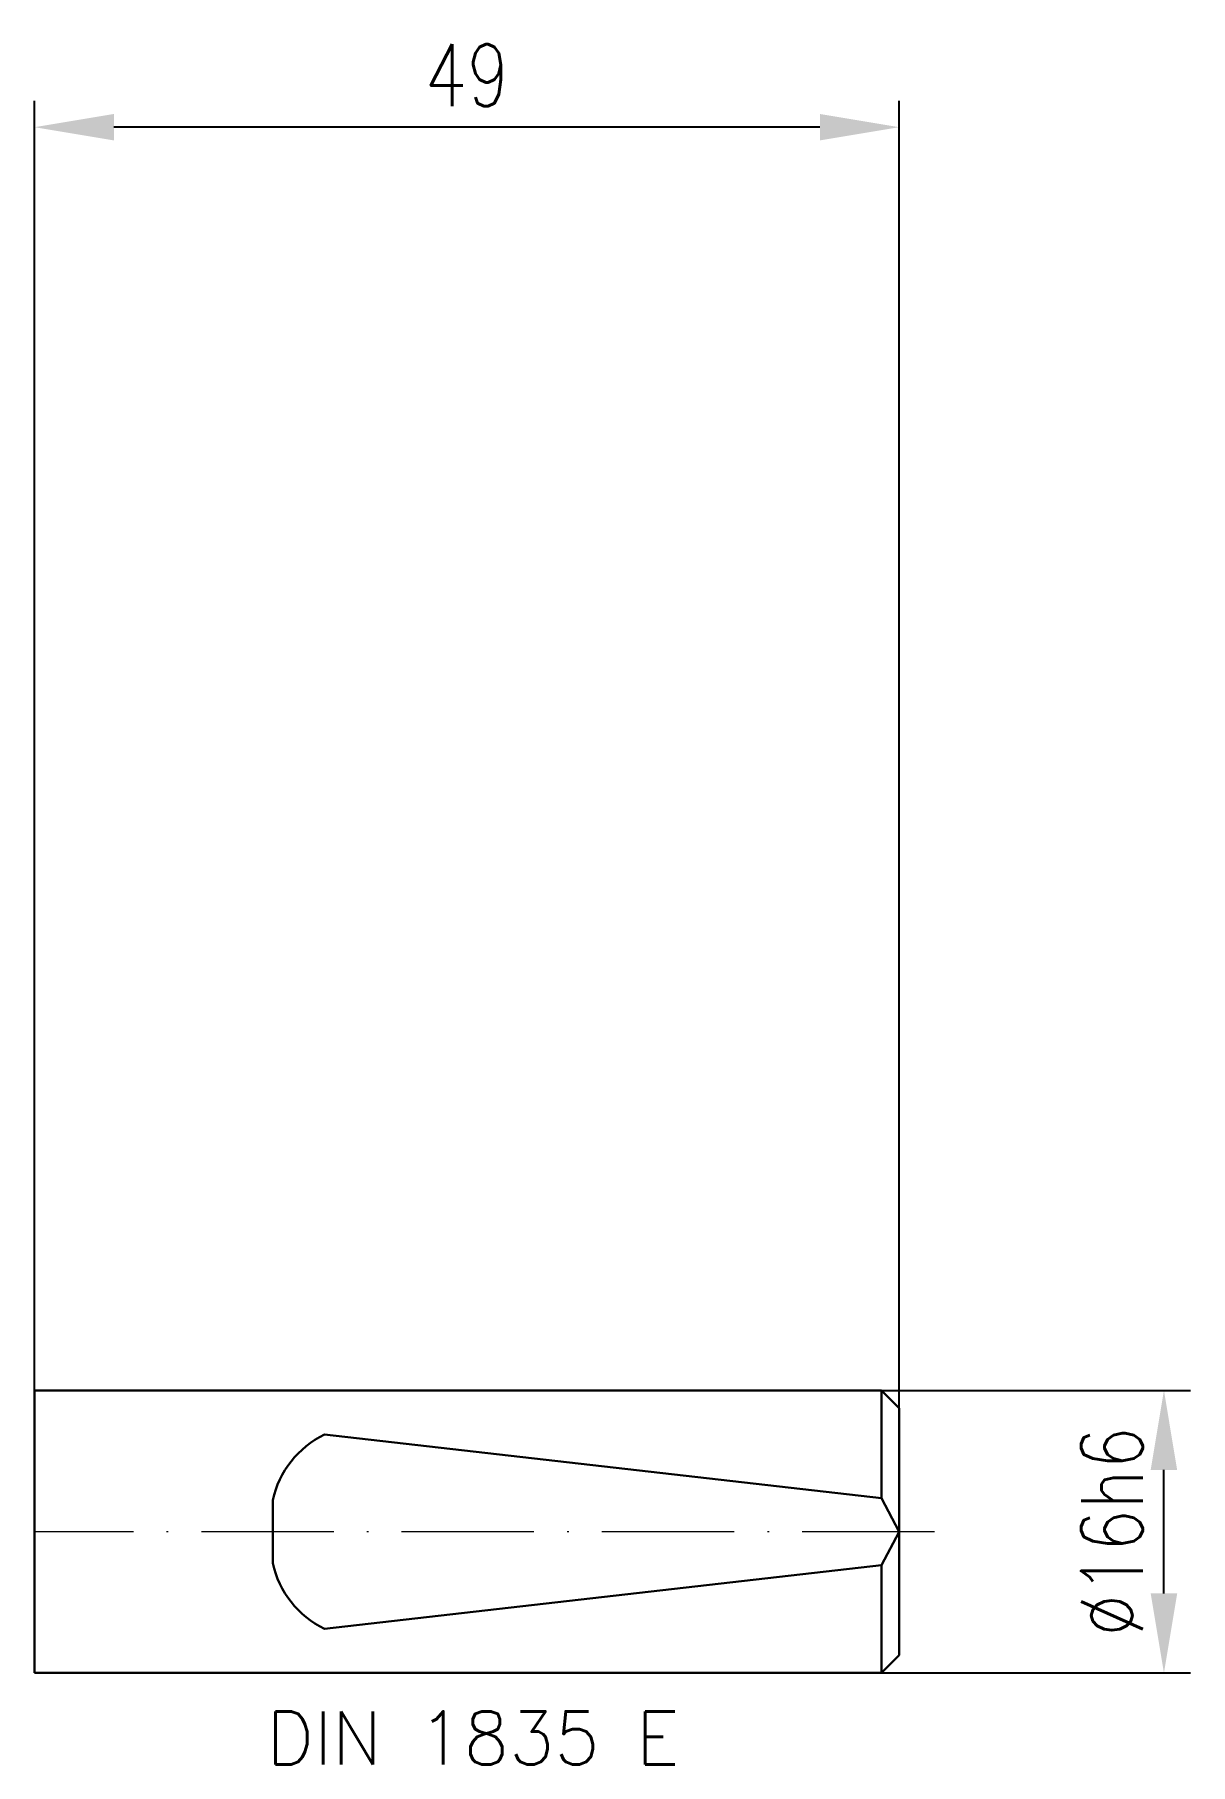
# Model space of a CAD drawing. Header units: millimetres. Extents: x 0 to 65.5, y -13.2 to 84.8.
import ezdxf

# ---------------------------------------------------------------- set-up
doc = ezdxf.new("R2010")
doc.units = ezdxf.units.MM
doc.header["$LTSCALE"] = 7.5
doc.linetypes.add('CENTER', pattern=[1.5, 1, -0.25, 0, -0.25])
for name, color, linetype, lineweight in [('1', 4, 'Continuous', 30), ('SK1', 4, 'Continuous', 30), ('SK2', 7, 'Continuous', 9), ('SK4', 2, 'CENTER', 9), ('SK6', 5, 'Continuous', 9)]:
    doc.layers.add(name, color=color, linetype=linetype, lineweight=lineweight)
doc.styles.add('SIMPLEX', font='simplex.shx', dxfattribs={"width": 0.8})
doc.dimstyles.new('WALTER_1', dxfattribs={"dimtxt": 3.5, "dimasz": 4.5, "dimexe": 1.5, "dimexo": 0, "dimgap": 1.2, "dimtad": 1, "dimdec": 3, "dimdsep": 46, "dimtxsty": 'SIMPLEX', "dimcen": 2.5, "dimazin": 2, "dimtfac": 1, "dimtdec": 3, "dimtmove": 0, "dimatfit": 0, "dimfxl": 1.25, "dimtolj": 1, "dimarcsym": 0})

# ---------------------------------------------------------------- blocks, each defined once
blk = doc.blocks.new('*D4')
at = {"layer": 'Defpoints', "color": 0, "transparency": 16777216}
for p in [(0, 79.572), (0, 8), (49, 6.79827)]:
    blk.add_point(p, dxfattribs=at)
at = {"layer": 'SK2', "color": 0, "lineweight": -2, "transparency": 16777216}
for p, q in [((0, 8), (0, 81.072)), ((49, 6.79827), (49, 81.072)), ((44.5, 79.572), (4.5, 79.572))]:
    blk.add_line(p, q, dxfattribs=at)
at = {"layer": 'SK2', "color": 0, "transparency": 16777216}
for points in [[(4.5, 80.322), (4.5, 78.822), (0, 79.572)], [(44.5, 80.322), (44.5, 78.822), (49, 79.572)]]:
    blk.add_solid(points, dxfattribs=at)
at = {"layer": 'SK2', "color": 0, "transparency": 16777216, "insert": (24.5, 82.522), "char_height": 3.5, "attachment_point": 5, "style": 'SIMPLEX'}
blk.add_mtext('\\A1;49', dxfattribs=at)
blk = doc.blocks.new('*D5')
at = {"layer": 'Defpoints', "color": 0, "transparency": 16777216}
for p in [(13.5, 8), (64, 8), (48, -8)]:
    blk.add_point(p, dxfattribs=at)
at = {"layer": 'SK2', "color": 0, "lineweight": -2, "transparency": 16777216}
for p, q in [((13.5, 8), (65.5, 8)), ((64, -3.5), (64, 3.5)), ((48, -8), (65.5, -8))]:
    blk.add_line(p, q, dxfattribs=at)
at = {"layer": 'SK2', "color": 0, "transparency": 16777216}
for points in [[(63.25, 3.5), (64.75, 3.5), (64, 8)], [(63.25, -3.5), (64.75, -3.5), (64, -8)]]:
    blk.add_solid(points, dxfattribs=at)
at = {"layer": 'SK2', "color": 0, "transparency": 16777216, "insert": (61.05, 0), "char_height": 3.5, "attachment_point": 5, "rotation": 90, "style": 'SIMPLEX'}
blk.add_mtext('\\A1;%%C16h6', dxfattribs=at)

msp = doc.modelspace()

# ---------------------------------------------------------------- linework, layer by layer
at = {"layer": '1'}
msp.add_line((0, 8), (0, -8), dxfattribs=at)
at = {"layer": 'SK1'}
for p, q in [((48, 8), (0, 8)), ((48, 8), (48, 1.9024)), ((49, 7), (48, 8)), ((49, 7), (49, -7)), ((16.421, 5.5061), (48, 1.9024)), ((13.5, 1.7883), (13.5, -1.7883)), ((48, 1.9024), (49, 0)), ((49, 0), (48, -1.9024)), ((16.421, -5.5061), (48, -1.9024)), ((48, -1.9024), (48, -8)), ((48, -8), (49, -7)), ((48, -8), (0, -8))]:
    msp.add_line(p, q, dxfattribs=at)
for centre, start, end in [((18.8169, 0.6173), 116.108538, 167.579589), ((18.8169, -0.6173), 192.420411, 243.891462)]:
    msp.add_arc(centre, 5.4444, start, end, dxfattribs=at)
at = {"layer": 'SK4'}
msp.add_line((51, 0), (0, 0), dxfattribs=at)

# ---------------------------------------------------------------- texts
at = {"layer": 'SK6', "style": 'SIMPLEX'}
msp.add_text('DIN 1835 E', height=3, rotation=360, dxfattribs=at).set_placement((13.1305, -13.1847))

# ---------------------------------------------------------------- dimensions: what is measured, and where the dimension line sits
at = {"layer": 'SK2'}
dim = msp.add_linear_dim(base=(0, 79.572), p1=(49, 6.7983), p2=(0, 8), angle=180, text='49', dimstyle='WALTER_1', dxfattribs=at)
dim.commit()
dim.dimension.update_dxf_attribs({"geometry": '*D4', "text_midpoint": (24.5, 79.572), "dimtype": 160})
dim = msp.add_linear_dim(base=(64, 8), p1=(48, -8), p2=(13.5, 8), angle=90, text='%%C16h6', dimstyle='WALTER_1', dxfattribs=at)
dim.commit()
dim.dimension.update_dxf_attribs({"geometry": '*D5', "text_midpoint": (61.05, 0)})

doc.saveas('drawing.dxf')
